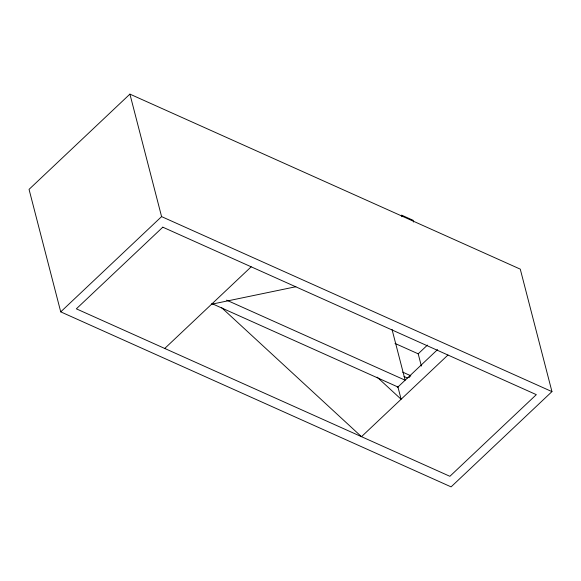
<?xml version="1.0" encoding="UTF-8"?>
<svg xmlns="http://www.w3.org/2000/svg" width="581" height="581" viewBox="0 0 581 581"><rect width="100%" height="100%" fill="white"/><g stroke="black" fill="none" stroke-linecap="round" stroke-linejoin="round"><path stroke-width="0.87" d="M129.912 94.122L29.05 189.377L60.729 311.859L451.088 486.878L551.95 391.623L520.271 269.141L129.912 94.122L161.583 216.604L551.95 391.623M60.729 311.859L161.583 216.604M164.735 348.455L251.188 266.81M421.37 366.066L418.197 353.822L427.442 345.092M397.259 387.65L437.515 349.631M408.893 377.65L410.208 376.415M447.944 355.027L361.491 436.68L221.63 307.676M211.557 304.233L295.874 286.731M395.007 343.422L418.197 353.822M402.626 372.101L410.861 375.798M404.042 376.503L407.332 377.977M226.583 300.137L405.153 380.199L392.03 329.456M211.934 303.602L397.949 387.004M377.142 377.142L401.115 399.256L397.832 386.568M413.556 222.044L413.098 220.293L401.529 215.108L401.943 216.706M162.803 227.178L76.351 308.831L449.876 476.304L536.328 394.652L162.803 227.178"/></g></svg>
